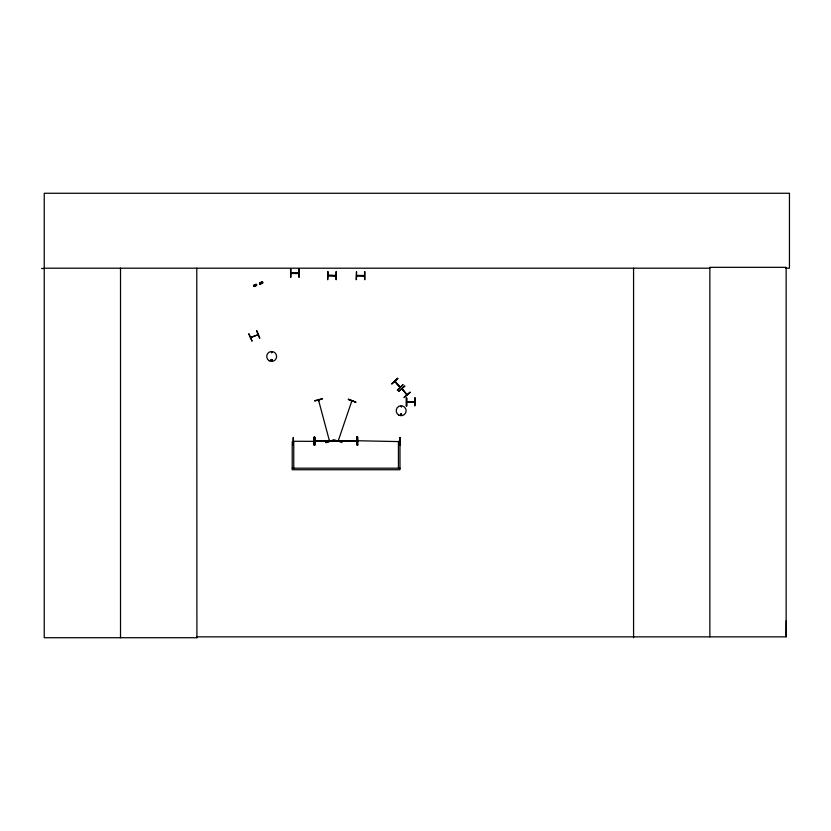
<?xml version="1.0" encoding="UTF-8"?>
<svg xmlns="http://www.w3.org/2000/svg" width="831" height="831" viewBox="0 0 831 831"><rect width="100%" height="100%" fill="white"/><g stroke="black" fill="none" stroke-linecap="round" stroke-linejoin="round"><path stroke-width="1.25" d="M785.565 268.195L789.45 268.195L789.45 193.27L44.23 193.27L44.23 637.73L196.905 637.73L196.802 636.858L786.136 636.858L786.251 620.788M356.748 444.564L357.268 436.628L356.707 444.564M357.091 444.575L357.153 436.628M358.005 440.752L356.229 441.251L356.603 440.856M399.669 441.677L399.005 441.251M399.005 441.645L399.721 441.334L398.922 441.323M399.773 445.447L399.888 437.511M400.064 445.458L400.22 437.511M338.134 440.918L338.695 440.347L338.414 441.188M351.617 401.518L351.929 400.864M352.178 401.124L351.939 401.716M251.45 337.355L250.64 337.635M257.89 334.831L250.744 337.666M270.927 359.968C272.755 362.939 272.007 357.216 271.051 360.519M272.132 360.29C271.384 358.223 270.813 361.963 272.204 360.166M400.407 414.44C402.671 412.373 401.176 416.435 400.552 414.804M400.635 414.44C402.235 412.695 401.144 416.456 400.76 414.202M401.591 406.723L400.864 406.297L401.456 406.889M394.86 381.387L399.836 387.256M399.95 387.267L399.784 386.571M401.892 388.607L402.183 389.448M407.097 394.496L406.66 394.039M318.813 400.106L319.021 400.874L318.522 400.095M329.845 441.001L329.294 440.326L329.533 441.168M250.806 337.615L251.409 337.407M250.609 337.344L258.005 334.737M334.519 439.879L342.019 442.508M338.414 440.337L338.186 441.022L351.793 400.999M338.508 441.043L338.695 440.461M314.076 441.354L293.343 441.261M406.754 401.892L414.7 401.643M291.027 273.087L291.858 273.42M298.163 273.368L298.9 273.534M335.007 275.518C338.705 275.85 325.388 274.344 328.671 275.871M357.205 440.461L357.984 440.451M315.583 441.24L314.97 441.292M356.374 441.282L357.164 441.292M328.12 275.476L335.911 275.882M363.666 275.518L364.383 275.518L356.686 275.435M364.352 275.819L356.686 275.871M391.837 383.745L397.883 378.593M397.374 390.144L403.118 384.639L397.405 390.165M398.755 391.256L404.759 386.051M407.045 394.548L401.944 388.596L406.837 394.86M409.995 392.097L403.991 397.301M404.25 397.602L410.254 392.398M271.882 352.708L271.56 351.908L271.768 352.708M271.166 359.657L272.028 359.543M253.704 285.552L256.166 284.576M259.771 283.205L262.232 282.218M253.434 286.051L256.706 284.742M259.501 283.703L262.773 282.384M253.486 286.207L256.769 284.898M259.563 283.849L262.835 282.54M254.037 286.373L256.488 285.386M260.103 284.025L262.554 283.039M259.843 338.082L256.862 330.728M314.71 400.687L322.376 398.62M314.804 401.009L322.459 398.901M414.544 402.007L406.847 402.173M291.193 273.046L298.796 273.046M335.724 275.871L328.12 275.871M357.237 275.871L356.603 275.518L364.487 275.882M356.925 441.282L356.312 441.23M314.502 437.511L314.534 445.458L314.565 437.511M293.27 445.458L293.239 437.511L293.218 445.458M314.669 437.106L314.824 445.042L314.149 445.032L314.097 437.096L314.772 437.106M356.291 440.929L357.216 440.908M357.787 445.042L357.112 445.032L357.081 437.085L357.745 437.106L357.777 445.042M41.55 268.506L44.23 268.496M44.23 268.195L709.861 268.195M290.58 269.254L290.621 277.201M298.963 269.254L298.963 277.201M327.954 271.685L327.549 279.621M336.337 271.685L336.295 279.621M364.902 271.685L364.861 279.621M298.983 273.368L291.11 273.368M290.995 273.451L298.983 273.534M357.008 440.929L314.648 440.929L315.572 440.908M314.669 441.23L357.247 441.209M292.211 468.196L399.981 468.196M398.922 441.604L399.721 441.614L357.288 440.742M348.314 399.597L355.855 402.069M271.862 351.991L271.394 352.604M404.79 386.093L398.787 391.297M395.546 381.626L395.109 381.2L400.23 387.101M401.664 388.763L406.899 394.798M394.725 381.356L399.96 387.402M256.592 330.831L259.542 338.207M249.009 333.854L252.063 341.198L248.739 333.969M318.543 400.178L329.512 441.095M406.525 398.07L406.775 406.006M406.234 398.08L406.484 406.016M357.507 437.085L357.465 445.042M357.351 437.106L357.351 445.042M314.596 445.032L314.544 437.096L314.419 445.052M314.139 437.096L314.191 445.032M786.136 636.858L786.136 267.333L709.861 267.333L709.861 636.858M633.575 268.195L633.575 637.73M398.433 468.196L398.433 441.728L399.981 441.728L399.981 469.744L292.211 469.744L292.211 441.728L293.759 441.728L293.759 468.196M364.57 271.685L364.57 279.621M356.468 279.621L356.52 271.685L356.115 279.621M336.004 271.685L336.004 279.621M327.892 271.685L327.84 279.621M299.025 269.254L299.077 277.201M290.912 269.254L290.912 277.201M196.791 268.195L196.905 637.73M120.516 268.195L120.516 637.73M348.438 399.233L355.824 402.173L348.418 399.264M397.623 378.302L391.91 383.829L397.623 378.302M256.041 284.264L253.58 285.251L254.078 286.477L256.53 285.49L256.041 284.264M262.108 281.906L259.646 282.893L260.145 284.119L262.596 283.142L262.108 281.906M333.491 440.087L325.949 442.611L333.491 440.087M406.639 398.07L406.442 406.016L406.619 398.07M415.012 397.8L414.825 405.757L415.012 397.8M398.693 415.033A4.965 4.965 0 0 0 406.13 410.732A4.965 4.965 0 0 0 398.693 406.432A4.965 4.965 0 0 0 398.693 415.033M269.192 360.747A4.965 4.965 0 0 0 276.63 356.447A4.965 4.965 0 0 0 269.192 352.157A4.965 4.965 0 0 0 269.192 360.747"/></g></svg>
